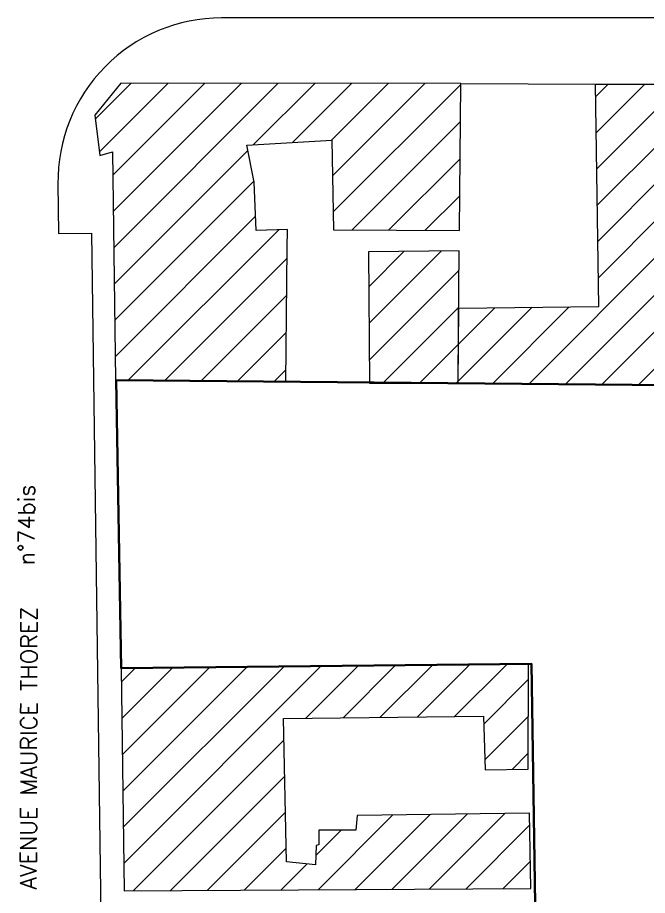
# Model space of a CAD drawing. Extents: x 11546 to 11685, y 7742 to 7835.
# Drawn here: x 11545.5 to 11584, y 7777.8 to 7831.4 of the extents above; entities that cross this region are included whole.
import ezdxf

# ---------------------------------------------------------------- set-up
doc = ezdxf.new("R2010")
doc.units = 0
for name, color, linetype, lineweight in [('Ar0-Texte2', 6, 'CONTINUOUS', 15), ('Ar2-Maçon', 7, 'CONTINUOUS', 35), ('Ar2-Vue-FIN', 9, 'CONTINUOUS', 9)]:
    doc.layers.add(name, color=color, linetype=linetype, lineweight=lineweight)
doc.styles.get("Standard").update_dxf_attribs({"font": 'romans.shx'})
pattern_1 = [(45, (11621.4753, 7813.3294), (-1.122532, 1.122532), [])]

msp = doc.modelspace()

# ---------------------------------------------------------------- hatches: boundary and pattern name
at = {"layer": 'Ar2-Vue-FIN'}
h = msp.add_hatch(dxfattribs=at)
h.set_pattern_fill('ANSI31', color=256, scale=0.5, angle=504.8435, style=0)
h.set_pattern_definition(pattern_1)
h.paths.add_polyline_path([(11560.133, 7818.427), (11559.997, 7821.371), (11559.548, 7823.622), (11564.752, 7823.93), (11564.852, 7818.458), (11572.537, 7818.419), (11572.617, 7827.388), (11551.862, 7827.403), (11550.267, 7825.464), (11550.577, 7823.005), (11551.348, 7823.221), (11551.526, 7809.284), (11561.932, 7809.192), (11562.023, 7817.329), (11562.046, 7818.474)])
h = msp.add_hatch(dxfattribs=at)
h.set_pattern_fill('ANSI31', color=256, scale=0.5, angle=504.8435, style=0)
h.set_pattern_definition(pattern_1)
h.paths.add_polyline_path([(11572.495, 7813.679), (11581.049, 7813.772), (11580.851, 7827.358), (11585.056, 7827.343), (11585.293, 7810.44), (11585.314, 7808.985), (11572.455, 7809.099)])
h = msp.add_hatch(dxfattribs=at)
h.set_pattern_fill('ANSI31', color=256, scale=0.5, angle=504.8435, style=0)
h.set_pattern_definition(pattern_1)
h.paths.add_polyline_path([(11572.526, 7817.175), (11566.988, 7817.106), (11567.052, 7809.105), (11572.455, 7809.099), (11572.486, 7812.599)])
h = msp.add_hatch(dxfattribs=at)
h.set_pattern_fill('ANSI31', color=256, scale=0.5, angle=504.8435, style=0)
h.set_pattern_definition([(45, (11621.516, 7813.329), (-1.122532, 1.122532), [])])
h.paths.add_polyline_path([(11561.983, 7779.871), (11561.79, 7788.635), (11574.008, 7788.77), (11574.11, 7785.502), (11576.741, 7785.538), (11576.763, 7791.968), (11551.871, 7791.708), (11552.065, 7778.116), (11576.897, 7778.246), (11576.812, 7782.856), (11566.284, 7782.713), (11566.21, 7781.814), (11563.959, 7781.815), (11563.958, 7780.915), (11563.785, 7780.88), (11563.75, 7779.703)])

# ---------------------------------------------------------------- linework, layer by layer
at = {"layer": 'Ar2-Maçon'}
msp.add_lwpolyline([(11585.332, 7810.582), (11585.354, 7808.985), (11551.566, 7809.284), (11551.871, 7791.708), (11576.93, 7791.97), (11577.273, 7770.641), (11586.161, 7770.784), (11586.548, 7747.907), (11642.335, 7748.811)], dxfattribs=at)
at = {"layer": 'Ar2-Vue-FIN'}
for p, q in [((11685.244, 7831.416), (11558.013, 7831.395)), ((11572.617, 7827.388), (11580.851, 7827.358)), ((11572.617, 7827.388), (11580.851, 7827.358)), ((11548.016, 7821.257), (11548.058, 7818.231)), ((11548.058, 7818.231), (11550.058, 7818.259)), ((11550.058, 7818.259), (11550.92, 7755.955)), ((11551.526, 7809.284), (11551.871, 7791.708))]:
    msp.add_line(p, q, dxfattribs=at)
at = {"layer": 'Ar2-Vue-FIN', "flags": 128}
for points in [[(11560.133, 7818.427), (11559.997, 7821.371), (11559.548, 7823.622), (11564.752, 7823.93), (11564.852, 7818.458), (11572.537, 7818.419), (11572.617, 7827.388), (11551.862, 7827.403), (11550.267, 7825.464), (11550.577, 7823.005), (11551.348, 7823.221), (11551.526, 7809.284), (11561.932, 7809.192), (11562.023, 7817.329), (11562.046, 7818.474)], [(11572.495, 7813.679), (11581.049, 7813.772), (11580.851, 7827.358), (11585.056, 7827.343), (11585.293, 7810.44), (11585.314, 7808.985), (11572.455, 7809.099)], [(11572.526, 7817.175), (11566.988, 7817.106), (11567.052, 7809.105), (11572.455, 7809.099), (11572.486, 7812.599)], [(11561.983, 7779.871), (11561.79, 7788.635), (11574.008, 7788.77), (11574.11, 7785.502), (11576.741, 7785.538), (11576.763, 7791.968), (11551.871, 7791.708), (11552.065, 7778.116), (11576.897, 7778.246), (11576.812, 7782.856), (11566.284, 7782.713), (11566.21, 7781.814), (11563.959, 7781.815), (11563.958, 7780.915), (11563.785, 7780.88), (11563.75, 7779.703)]]:
    msp.add_lwpolyline(points, close=True, dxfattribs=at)
at = {"layer": 'Ar2-Vue-FIN'}
msp.add_arc((11558.015, 7821.395), 10, 90.0095, 180.7931, dxfattribs=at)

# ---------------------------------------------------------------- texts
at = {"layer": 'Ar0-Texte2', "char_height": 1, "width": 40, "attachment_point": 5, "rotation": 89.8435}
for s, insert in [('{n°74bis}', (11546.093, 7800.439)), ('AVENUE MAURICE THOREZ', (11546.233, 7786.816))]:
    msp.add_mtext(s, dxfattribs=dict(at, insert=insert))

doc.saveas('drawing.dxf')
